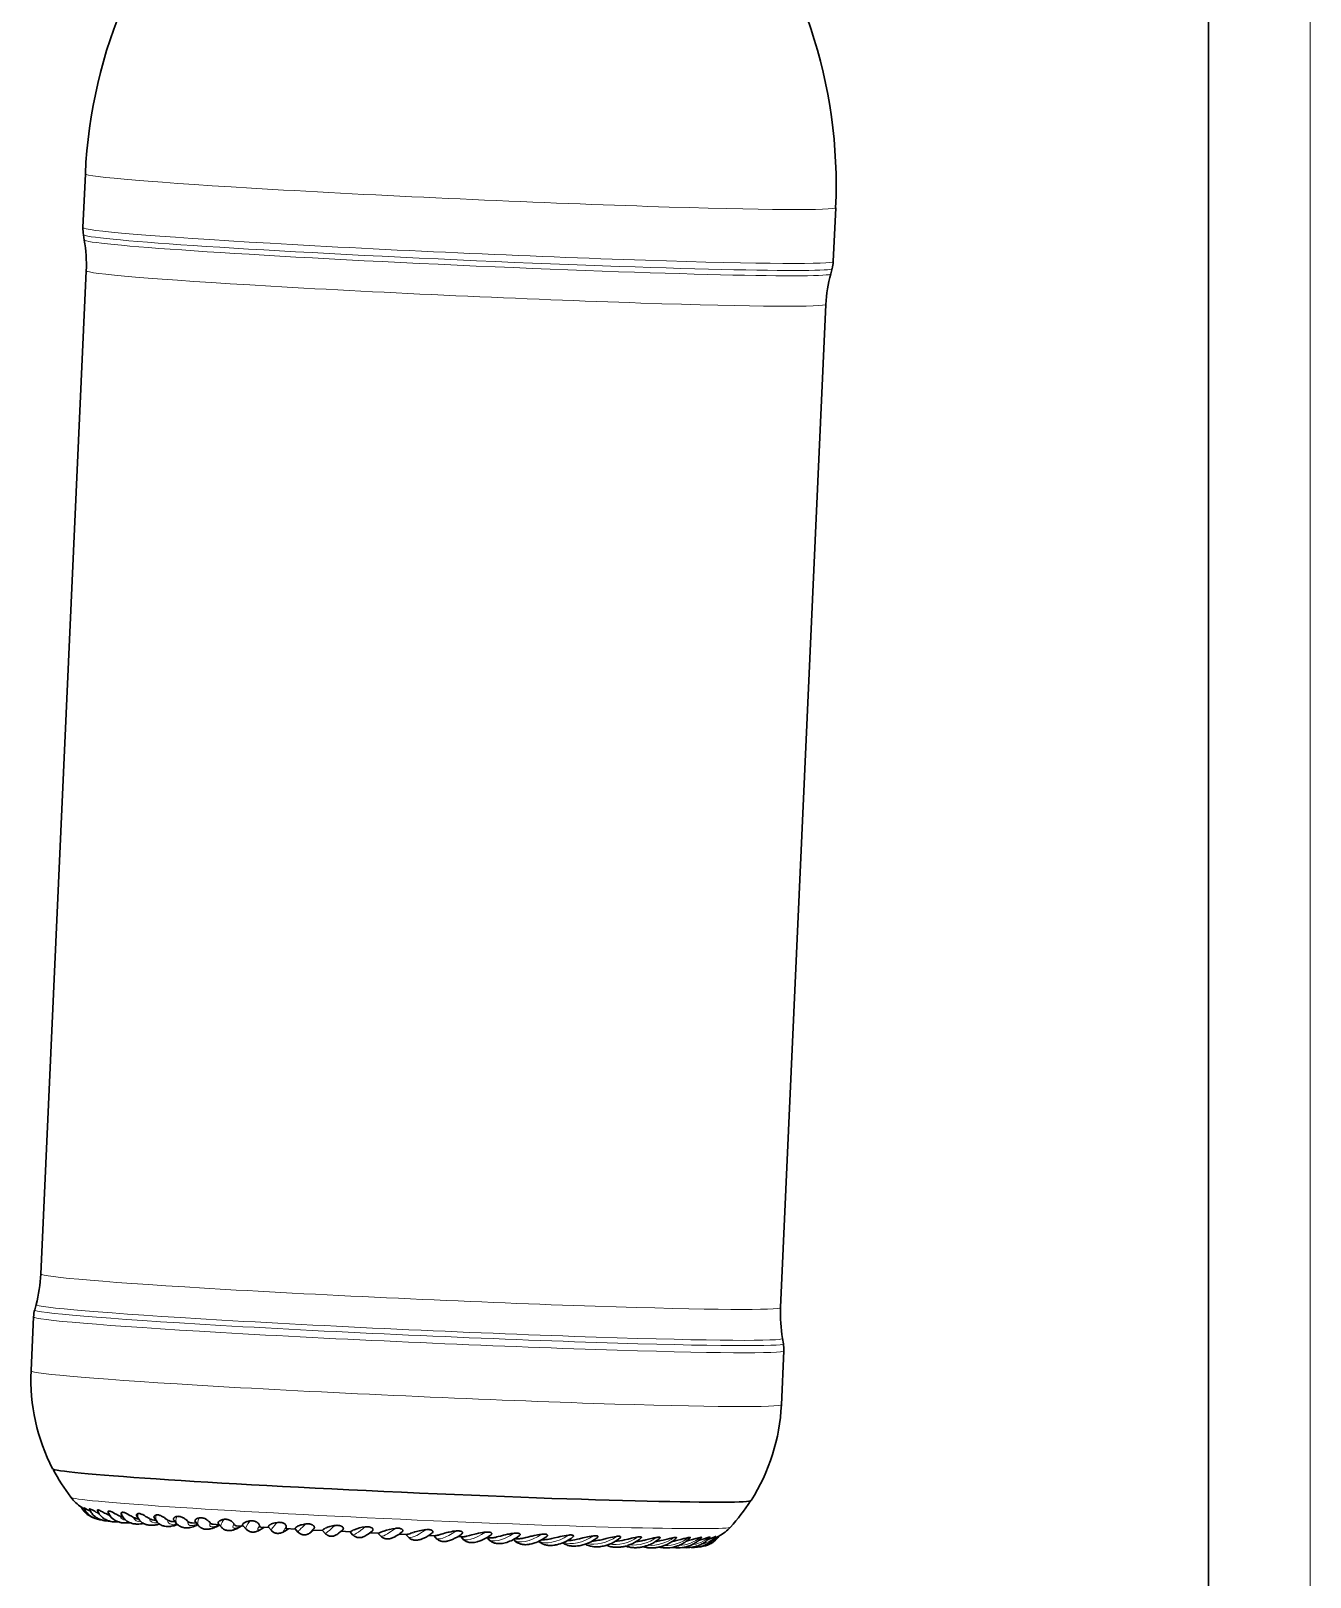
# Model space of a CAD drawing. Extents: x 0 to 420, y 0 to 594.
# Drawn here: x 331 to 420, y 94.9 to 202.5 of the extents above; entities that cross this region are included whole.
import ezdxf

# ---------------------------------------------------------------- set-up
doc = ezdxf.new("R2010")
doc.units = 0

msp = doc.modelspace()

# ---------------------------------------------------------------- linework, layer by layer
at = {"lineweight": 13}
msp.add_line((420.04, 0), (420.04, 594), dxfattribs=at)
at = {"color": 3, "lineweight": 30}
msp.add_line((412.97, 7.07), (412.97, 586.93), dxfattribs=at)
at = {"color": 7, "lineweight": 30, "ltscale": 0.093727}
for p, q in [((334.64, 188.82), (334.81, 192.56)), ((386.86, 186.45), (387.03, 190.2)), ((331.03, 109.27), (331.2, 113.01)), ((383.25, 106.9), (383.42, 110.65))]:
    msp.add_line(p, q, dxfattribs=at)
at = {"color": 7, "lineweight": 30, "ltscale": 0.009373}
for p, q in [((334.73, 187.95), (334.67, 188.32)), ((386.68, 185.59), (386.78, 185.96)), ((383.32, 111.51), (383.39, 111.14))]:
    msp.add_line(p, q, dxfattribs=at)
at = {"color": 7, "lineweight": 30}
for p, q in [((331.71, 115.99), (334.87, 185.8)), ((383.18, 113.66), (386.35, 183.47))]:
    msp.add_line(p, q, dxfattribs=at)
at = {"color": 7, "lineweight": 30, "ltscale": 0.009372}
msp.add_line((331.38, 113.87), (331.28, 113.51), dxfattribs=at)
at = {"color": 7, "lineweight": 30, "ltscale": 0.000125457}
msp.add_line((335.09, 99.64), (335.09, 99.64), dxfattribs=at)
at = {"color": 7, "lineweight": 30, "ltscale": 0.000329149}
msp.add_line((335.1, 99.63), (335.09, 99.64), dxfattribs=at)
at = {"color": 7, "lineweight": 30, "ltscale": 0.002454}
msp.add_line((335.7, 99.44), (335.66, 99.53), dxfattribs=at)
at = {"color": 7, "lineweight": 30, "ltscale": 0.004086}
msp.add_line((336.48, 99.26), (336.4, 99.4), dxfattribs=at)
at = {"color": 7, "lineweight": 30, "ltscale": 0.001369}
msp.add_line((336.51, 99.2), (336.46, 99.21), dxfattribs=at)
at = {"color": 7, "lineweight": 30, "ltscale": 0.005309}
msp.add_line((337.42, 99.09), (337.31, 99.28), dxfattribs=at)
at = {"color": 7, "lineweight": 30, "ltscale": 0.006215}
msp.add_line((338.52, 98.94), (338.39, 99.14), dxfattribs=at)
at = {"color": 7, "lineweight": 30, "ltscale": 0.006861}
msp.add_line((339.77, 98.79), (339.61, 99.01), dxfattribs=at)
at = {"color": 7, "lineweight": 30, "ltscale": 0.00133}
msp.add_line((339.72, 98.85), (339.67, 98.86), dxfattribs=at)
at = {"color": 7, "lineweight": 30, "ltscale": 0.004644}
msp.add_line((341.07, 98.76), (340.88, 98.77), dxfattribs=at)
at = {"color": 7, "lineweight": 30, "ltscale": 0.007297}
msp.add_line((341.15, 98.64), (340.97, 98.87), dxfattribs=at)
at = {"color": 7, "lineweight": 30, "ltscale": 0.007606}
msp.add_line((342.54, 98.66), (342.23, 98.68), dxfattribs=at)
at = {"color": 7, "lineweight": 30, "ltscale": 0.007565}
msp.add_line((342.66, 98.51), (342.47, 98.74), dxfattribs=at)
at = {"color": 7, "lineweight": 30, "ltscale": 0.010175}
msp.add_line((344.12, 98.55), (343.71, 98.58), dxfattribs=at)
at = {"color": 7, "lineweight": 30, "ltscale": 0.007694}
msp.add_line((344.27, 98.38), (344.07, 98.61), dxfattribs=at)
at = {"color": 7, "lineweight": 30, "ltscale": 0.012357}
msp.add_line((345.8, 98.45), (345.31, 98.48), dxfattribs=at)
at = {"color": 7, "lineweight": 30, "ltscale": 0.007705}
msp.add_line((345.97, 98.26), (345.77, 98.49), dxfattribs=at)
at = {"color": 7, "lineweight": 30, "ltscale": 0.001594}
msp.add_line((346.2, 98.8), (346.26, 98.81), dxfattribs=at)
at = {"color": 7, "lineweight": 30, "ltscale": 0.014137}
msp.add_line((347.57, 98.35), (347.01, 98.38), dxfattribs=at)
at = {"color": 7, "lineweight": 30, "ltscale": 0.007616}
msp.add_line((347.76, 98.15), (347.55, 98.37), dxfattribs=at)
at = {"color": 7, "lineweight": 30, "ltscale": 0.015483}
msp.add_line((349.41, 98.25), (348.79, 98.28), dxfattribs=at)
at = {"color": 7, "lineweight": 30, "ltscale": 0.00744}
msp.add_line((349.6, 98.04), (349.4, 98.26), dxfattribs=at)
at = {"color": 7, "lineweight": 30, "ltscale": 0.016466}
msp.add_line((351.31, 98.15), (350.65, 98.18), dxfattribs=at)
at = {"color": 7, "lineweight": 30, "ltscale": 0.007193}
msp.add_line((351.49, 97.94), (351.3, 98.15), dxfattribs=at)
at = {"color": 7, "lineweight": 30, "ltscale": 0.016}
msp.add_line((353.23, 98.05), (352.59, 98.09), dxfattribs=at)
at = {"color": 7, "lineweight": 30, "ltscale": 0.006884}
msp.add_line((353.41, 97.85), (353.23, 98.05), dxfattribs=at)
at = {"color": 7, "lineweight": 30, "ltscale": 0.014518}
msp.add_line((355.19, 97.96), (354.61, 97.99), dxfattribs=at)
at = {"color": 7, "lineweight": 30, "ltscale": 0.006522}
msp.add_line((355.35, 97.77), (355.17, 97.97), dxfattribs=at)
at = {"color": 7, "lineweight": 30, "ltscale": 0.012745}
msp.add_line((357.16, 97.87), (356.65, 97.89), dxfattribs=at)
at = {"color": 7, "lineweight": 30, "ltscale": 0.005585}
msp.add_line((357.27, 97.7), (357.12, 97.87), dxfattribs=at)
at = {"color": 7, "lineweight": 30, "ltscale": 0.010731}
msp.add_line((359.12, 97.78), (358.69, 97.8), dxfattribs=at)
at = {"color": 7, "lineweight": 30, "ltscale": 0.004554}
msp.add_line((359.17, 97.65), (359.05, 97.79), dxfattribs=at)
at = {"color": 7, "lineweight": 30, "ltscale": 0.008529}
msp.add_line((361.07, 97.7), (360.73, 97.72), dxfattribs=at)
at = {"color": 7, "lineweight": 30, "ltscale": 0.003258}
msp.add_line((361.03, 97.61), (360.95, 97.71), dxfattribs=at)
at = {"color": 7, "lineweight": 30, "ltscale": 0.006137}
msp.add_line((362.97, 97.63), (362.73, 97.64), dxfattribs=at)
at = {"color": 7, "lineweight": 30, "ltscale": 0.001698}
msp.add_line((362.83, 97.58), (362.79, 97.64), dxfattribs=at)
at = {"color": 7, "lineweight": 30, "ltscale": 0.003642}
msp.add_line((364.82, 97.56), (364.68, 97.56), dxfattribs=at)
at = {"color": 7, "lineweight": 30, "ltscale": 0.001018}
msp.add_line((366.6, 97.5), (366.56, 97.5), dxfattribs=at)
at = {"color": 7, "lineweight": 30, "ltscale": 0.003583}
msp.add_line((376.79, 97.44), (376.65, 97.41), dxfattribs=at)
at = {"color": 7, "lineweight": 30, "ltscale": 0.00113}
msp.add_line((378.86, 97.74), (378.9, 97.76), dxfattribs=at)
at = {"color": 7, "lineweight": 30}
for points in [[(334.53, 99.77), (334.57, 99.71), (334.6, 99.64), (334.63, 99.59), (334.67, 99.55), (334.7, 99.5), (334.74, 99.46), (334.77, 99.42), (334.81, 99.38), (334.85, 99.35), (334.89, 99.31), (334.94, 99.27), (334.98, 99.24), (335.02, 99.21), (335.07, 99.18), (335.14, 99.14), (335.22, 99.1)], [(334.71, 99.71), (334.71, 99.72), (334.71, 99.72), (334.71, 99.72), (334.72, 99.72), (334.72, 99.72), (334.73, 99.72), (334.75, 99.7), (334.81, 99.67), (334.96, 99.59), (335.06, 99.53), (335.16, 99.48)], [(334.71, 99.71), (334.73, 99.67), (334.75, 99.63), (334.79, 99.57), (334.82, 99.52), (334.85, 99.47), (334.88, 99.43), (334.91, 99.4), (334.94, 99.36), (334.98, 99.32), (335.02, 99.28), (335.06, 99.24), (335.1, 99.21), (335.15, 99.17), (335.21, 99.13), (335.26, 99.1), (335.33, 99.06)], [(335.09, 99.64), (335.09, 99.65), (335.09, 99.65), (335.09, 99.65), (335.1, 99.65), (335.11, 99.65), (335.12, 99.65), (335.14, 99.64), (335.18, 99.63), (335.21, 99.61), (335.28, 99.58), (335.37, 99.53), (335.46, 99.48), (335.54, 99.43), (335.62, 99.39), (335.69, 99.36), (335.75, 99.33)], [(335.1, 99.63), (335.12, 99.58), (335.14, 99.53), (335.16, 99.49), (335.19, 99.44), (335.23, 99.38), (335.27, 99.32), (335.31, 99.27), (335.36, 99.22), (335.42, 99.17), (335.45, 99.14), (335.49, 99.11), (335.52, 99.08), (335.56, 99.06), (335.6, 99.03), (335.64, 99.01)], [(335.64, 99.01), (335.68, 98.99), (335.73, 98.96), (335.8, 98.93), (335.87, 98.91), (335.93, 98.89), (335.99, 98.87), (336.05, 98.85), (336.11, 98.84), (336.17, 98.83), (336.23, 98.82), (336.29, 98.81), (336.35, 98.81), (336.42, 98.8), (336.48, 98.8)], [(335.65, 99.57), (335.66, 99.58), (335.67, 99.58), (335.69, 99.58), (335.7, 99.58), (335.72, 99.58), (335.74, 99.57), (335.77, 99.56), (335.81, 99.54), (335.89, 99.5), (336, 99.44), (336.14, 99.36), (336.22, 99.33), (336.32, 99.28), (336.39, 99.24), (336.46, 99.21)], [(336.4, 99.4), (336.39, 99.43), (336.39, 99.45), (336.39, 99.46), (336.4, 99.48), (336.41, 99.49)], [(336.41, 99.49), (336.41, 99.5), (336.42, 99.5), (336.43, 99.5), (336.44, 99.51), (336.47, 99.5), (336.5, 99.5), (336.54, 99.48), (336.59, 99.47), (336.64, 99.44), (336.69, 99.42), (336.74, 99.39), (336.84, 99.34), (336.99, 99.25), (337.06, 99.22), (337.11, 99.19), (337.17, 99.16), (337.23, 99.14)], [(337.31, 99.28), (337.31, 99.29), (337.3, 99.3), (337.29, 99.32), (337.29, 99.34), (337.3, 99.35), (337.3, 99.37), (337.31, 99.38), (337.32, 99.39), (337.33, 99.4), (337.35, 99.41)], [(337.35, 99.41), (337.36, 99.42), (337.39, 99.42), (337.41, 99.42), (337.43, 99.42), (337.46, 99.41), (337.49, 99.41), (337.52, 99.4), (337.57, 99.38), (337.62, 99.36), (337.67, 99.33), (337.72, 99.3), (337.77, 99.28), (337.86, 99.22), (338.01, 99.14), (338.09, 99.09), (338.16, 99.06)], [(338.39, 99.14), (338.38, 99.16), (338.37, 99.17), (338.37, 99.18), (338.36, 99.2), (338.36, 99.22), (338.36, 99.23), (338.37, 99.25), (338.38, 99.26), (338.39, 99.28), (338.41, 99.29), (338.42, 99.3), (338.43, 99.31), (338.46, 99.32)], [(338.46, 99.32), (338.49, 99.33), (338.52, 99.33), (338.55, 99.33), (338.59, 99.32), (338.64, 99.31), (338.69, 99.29), (338.75, 99.27), (338.8, 99.25), (338.87, 99.21), (338.92, 99.18), (339, 99.13), (339.1, 99.07), (339.18, 99.02), (339.22, 99), (339.27, 98.97)], [(339.61, 99.01), (339.59, 99.04), (339.59, 99.05), (339.59, 99.06), (339.58, 99.08), (339.58, 99.1), (339.59, 99.11), (339.59, 99.12), (339.6, 99.14), (339.6, 99.15), (339.61, 99.16), (339.64, 99.18), (339.67, 99.2), (339.7, 99.21), (339.74, 99.23)], [(339.74, 99.23), (339.77, 99.23), (339.81, 99.23), (339.85, 99.23), (339.89, 99.23), (339.95, 99.22), (340, 99.2), (340.06, 99.18), (340.11, 99.15), (340.16, 99.13), (340.2, 99.1), (340.25, 99.07), (340.31, 99.04), (340.37, 98.99), (340.47, 98.92), (340.53, 98.88)], [(340.95, 98.91), (340.95, 98.94), (340.95, 98.96), (340.95, 98.98), (340.96, 99.01), (340.98, 99.03), (340.99, 99.05), (341.01, 99.06), (341.04, 99.08), (341.06, 99.09), (341.08, 99.1), (341.12, 99.11), (341.17, 99.13)], [(341.17, 99.13), (341.21, 99.13), (341.25, 99.14), (341.3, 99.13), (341.35, 99.13), (341.4, 99.12), (341.46, 99.1), (341.52, 99.08), (341.57, 99.05), (341.61, 99.03), (341.64, 99.02), (341.7, 98.98), (341.76, 98.94), (341.8, 98.91), (341.84, 98.88), (341.9, 98.82), (341.94, 98.78)], [(342.44, 98.82), (342.44, 98.84), (342.45, 98.86), (342.46, 98.88), (342.48, 98.91), (342.5, 98.93), (342.52, 98.94), (342.54, 98.95), (342.59, 98.98), (342.64, 99), (342.69, 99.01), (342.75, 99.02)], [(342.75, 99.02), (342.79, 99.03), (342.84, 99.03), (342.89, 99.03), (342.94, 99.03), (343, 99.01), (343.06, 99), (343.11, 98.97), (343.17, 98.95), (343.2, 98.93), (343.24, 98.91), (343.29, 98.87), (343.34, 98.84), (343.38, 98.8), (343.41, 98.77), (343.44, 98.74), (343.46, 98.72), (343.49, 98.68)], [(336.13, 98.96), (336.17, 98.93), (336.22, 98.91), (336.26, 98.88), (336.35, 98.85), (336.4, 98.83), (336.46, 98.81), (336.52, 98.79), (336.58, 98.78), (336.67, 98.76), (336.76, 98.75), (336.82, 98.74), (336.88, 98.74), (336.94, 98.74), (337, 98.74), (337.11, 98.74)], [(336.79, 98.91), (336.85, 98.87), (336.89, 98.84), (336.92, 98.82), (336.96, 98.8), (337, 98.79), (337.05, 98.77), (337.09, 98.75), (337.14, 98.74), (337.18, 98.72), (337.22, 98.71), (337.27, 98.7), (337.32, 98.69), (337.39, 98.68), (337.45, 98.67), (337.51, 98.67), (337.57, 98.67), (337.62, 98.67), (337.68, 98.67), (337.74, 98.67), (337.83, 98.68), (337.91, 98.69)], [(337.63, 98.86), (337.66, 98.83), (337.7, 98.8), (337.74, 98.77), (337.78, 98.75), (337.84, 98.72), (337.9, 98.69), (337.96, 98.67), (338.01, 98.65), (338.07, 98.63), (338.14, 98.62), (338.19, 98.61), (338.24, 98.6), (338.29, 98.6), (338.35, 98.59), (338.41, 98.59), (338.47, 98.59), (338.53, 98.59), (338.64, 98.6), (338.75, 98.61), (338.86, 98.64)], [(338.62, 98.81), (338.67, 98.77), (338.72, 98.72), (338.77, 98.69), (338.83, 98.65), (338.89, 98.62), (338.93, 98.6), (338.97, 98.59), (339.01, 98.57), (339.05, 98.56), (339.09, 98.55), (339.17, 98.53), (339.21, 98.52), (339.27, 98.51), (339.32, 98.51), (339.38, 98.51), (339.43, 98.51), (339.49, 98.51), (339.54, 98.51), (339.59, 98.52), (339.65, 98.52), (339.7, 98.53), (339.75, 98.54), (339.81, 98.55), (339.92, 98.58), (339.97, 98.59)], [(339.77, 98.79), (339.81, 98.73), (339.86, 98.69), (339.9, 98.64), (339.95, 98.6), (339.97, 98.59), (340.02, 98.56), (340.07, 98.53), (340.13, 98.5), (340.19, 98.48), (340.25, 98.46), (340.3, 98.45), (340.34, 98.44), (340.42, 98.43), (340.46, 98.42), (340.51, 98.42), (340.55, 98.42), (340.63, 98.42), (340.68, 98.43), (340.73, 98.43), (340.78, 98.44), (340.88, 98.46), (340.98, 98.48), (341.08, 98.51), (341.18, 98.54), (341.23, 98.56)], [(341.15, 98.64), (341.19, 98.59), (341.24, 98.55), (341.28, 98.51), (341.33, 98.48), (341.38, 98.45), (341.43, 98.42), (341.48, 98.4), (341.52, 98.38), (341.56, 98.37), (341.59, 98.36), (341.63, 98.35), (341.7, 98.34), (341.76, 98.33), (341.8, 98.33), (341.84, 98.33), (341.88, 98.33), (341.93, 98.33), (341.98, 98.34), (342.03, 98.34), (342.08, 98.35), (342.13, 98.36), (342.22, 98.38), (342.31, 98.41), (342.41, 98.44), (342.5, 98.48), (342.57, 98.51), (342.63, 98.54)], [(342.66, 98.51), (342.69, 98.47), (342.73, 98.43), (342.77, 98.4), (342.82, 98.36), (342.85, 98.34), (342.88, 98.33), (342.91, 98.31), (342.97, 98.29), (343.02, 98.27), (343.08, 98.25), (343.15, 98.24), (343.18, 98.24), (343.26, 98.23), (343.29, 98.24), (343.36, 98.24), (343.42, 98.25), (343.48, 98.26), (343.54, 98.27), (343.63, 98.29), (343.72, 98.32), (343.77, 98.34), (343.83, 98.37), (343.93, 98.41), (344.02, 98.45), (344.1, 98.5), (344.15, 98.52)], [(344.05, 98.71), (344.07, 98.74), (344.08, 98.76), (344.11, 98.79), (344.14, 98.81), (344.17, 98.83), (344.21, 98.85), (344.25, 98.87), (344.29, 98.88), (344.32, 98.89), (344.38, 98.91), (344.45, 98.92)], [(344.27, 98.38), (344.3, 98.34), (344.34, 98.31), (344.37, 98.28), (344.42, 98.25), (344.46, 98.22), (344.51, 98.2), (344.56, 98.18), (344.61, 98.17), (344.64, 98.16), (344.68, 98.15), (344.71, 98.14), (344.78, 98.14), (344.84, 98.14), (344.88, 98.14), (344.92, 98.14), (344.98, 98.15), (345.04, 98.17), (345.1, 98.18), (345.18, 98.21), (345.26, 98.24), (345.34, 98.27), (345.42, 98.31), (345.49, 98.35), (345.57, 98.4), (345.68, 98.46)], [(344.45, 98.92), (344.5, 98.93), (344.55, 98.93), (344.6, 98.93), (344.66, 98.92), (344.72, 98.91), (344.78, 98.89), (344.84, 98.87), (344.89, 98.84), (344.93, 98.82), (344.97, 98.79), (345.01, 98.77), (345.03, 98.75), (345.05, 98.73), (345.08, 98.7), (345.1, 98.67), (345.13, 98.64), (345.14, 98.61), (345.15, 98.58)], [(345.78, 98.61), (345.77, 98.6), (345.76, 98.58), (345.76, 98.57), (345.75, 98.56), (345.75, 98.54), (345.75, 98.52), (345.76, 98.5), (345.77, 98.49)], [(346.2, 98.8), (346.15, 98.79), (346.11, 98.78), (346.05, 98.77), (346, 98.75), (345.95, 98.73), (345.91, 98.71), (345.86, 98.68), (345.83, 98.66), (345.8, 98.63), (345.78, 98.61)], [(345.97, 98.26), (346.01, 98.23), (346.04, 98.19), (346.08, 98.16), (346.12, 98.14), (346.16, 98.12), (346.2, 98.09), (346.24, 98.08), (346.29, 98.06), (346.32, 98.06), (346.35, 98.05), (346.39, 98.04), (346.44, 98.04), (346.49, 98.04), (346.55, 98.04), (346.61, 98.05), (346.64, 98.06), (346.71, 98.08), (346.77, 98.1), (346.85, 98.13), (346.92, 98.16), (346.98, 98.19), (347.05, 98.23), (347.16, 98.3), (347.26, 98.37)], [(346.26, 98.81), (346.31, 98.82), (346.37, 98.82), (346.43, 98.82), (346.48, 98.81), (346.55, 98.8), (346.61, 98.79), (346.67, 98.76), (346.72, 98.74), (346.77, 98.71), (346.8, 98.68), (346.84, 98.65), (346.86, 98.63), (346.89, 98.59), (346.9, 98.57), (346.91, 98.54), (346.92, 98.52), (346.92, 98.5), (346.92, 98.48)], [(347.61, 98.51), (347.58, 98.48), (347.56, 98.45), (347.55, 98.44), (347.55, 98.43), (347.54, 98.41), (347.54, 98.4), (347.55, 98.38), (347.55, 98.37)], [(347.61, 98.51), (347.63, 98.52), (347.65, 98.54), (347.68, 98.56), (347.71, 98.57), (347.77, 98.6), (347.84, 98.63), (347.92, 98.66), (348.01, 98.68), (348.09, 98.69), (348.17, 98.71)], [(347.76, 98.15), (347.79, 98.11), (347.82, 98.08), (347.86, 98.06), (347.89, 98.03), (347.93, 98.01), (347.97, 97.99), (348, 97.98), (348.03, 97.97), (348.06, 97.96), (348.11, 97.95), (348.15, 97.94), (348.2, 97.94), (348.25, 97.94), (348.29, 97.95), (348.35, 97.95), (348.41, 97.97), (348.44, 97.98), (348.5, 98), (348.57, 98.03), (348.65, 98.08), (348.73, 98.13), (348.82, 98.19), (348.94, 98.27)], [(348.17, 98.71), (348.22, 98.71), (348.28, 98.72), (348.34, 98.71), (348.4, 98.71), (348.47, 98.7), (348.53, 98.68), (348.56, 98.67), (348.59, 98.66), (348.61, 98.64), (348.64, 98.63), (348.68, 98.6), (348.72, 98.58), (348.74, 98.55), (348.76, 98.52), (348.77, 98.5), (348.78, 98.49), (348.79, 98.46), (348.79, 98.44), (348.79, 98.42), (348.79, 98.41), (348.78, 98.39), (348.78, 98.37)], [(349.52, 98.4), (349.48, 98.37), (349.44, 98.34), (349.42, 98.31), (349.41, 98.3), (349.4, 98.29), (349.4, 98.28), (349.4, 98.27), (349.4, 98.26)], [(349.52, 98.4), (349.58, 98.44), (349.64, 98.47), (349.71, 98.5), (349.8, 98.53), (349.89, 98.55), (349.98, 98.57), (350.06, 98.59), (350.15, 98.6)], [(349.6, 98.04), (349.63, 98.01), (349.67, 97.98), (349.7, 97.95), (349.74, 97.93), (349.78, 97.91), (349.82, 97.89), (349.86, 97.87), (349.9, 97.86), (349.94, 97.85), (349.99, 97.85), (350.03, 97.84), (350.07, 97.84), (350.12, 97.85), (350.16, 97.85), (350.21, 97.86), (350.25, 97.88), (350.29, 97.89), (350.33, 97.91), (350.35, 97.92), (350.4, 97.95), (350.45, 97.98), (350.52, 98.04), (350.62, 98.12), (350.69, 98.18)], [(350.15, 98.6), (350.19, 98.61), (350.23, 98.61), (350.29, 98.61), (350.34, 98.61), (350.4, 98.6), (350.46, 98.59), (350.49, 98.58), (350.53, 98.57), (350.55, 98.56), (350.58, 98.55), (350.61, 98.54), (350.63, 98.52), (350.67, 98.5), (350.69, 98.48), (350.7, 98.47), (350.71, 98.46), (350.72, 98.44), (350.74, 98.41), (350.74, 98.39), (350.75, 98.37), (350.75, 98.36), (350.75, 98.34), (350.74, 98.33), (350.74, 98.32), (350.73, 98.3), (350.72, 98.29), (350.71, 98.27)], [(351.5, 98.3), (351.44, 98.27), (351.38, 98.24), (351.35, 98.21), (351.32, 98.18), (351.31, 98.17), (351.3, 98.16), (351.3, 98.16), (351.3, 98.15), (351.3, 98.15)], [(352.45, 97.97), (352.38, 97.91), (352.32, 97.87), (352.26, 97.84), (352.21, 97.81), (352.18, 97.79), (352.13, 97.77), (352.09, 97.76), (352.04, 97.75), (352, 97.75), (351.96, 97.74), (351.91, 97.74), (351.87, 97.75), (351.83, 97.75), (351.78, 97.76), (351.74, 97.78), (351.7, 97.79), (351.66, 97.81), (351.63, 97.83), (351.59, 97.86), (351.56, 97.88), (351.52, 97.91), (351.49, 97.94)], [(351.5, 98.3), (351.58, 98.34), (351.62, 98.36), (351.67, 98.38), (351.75, 98.4), (351.83, 98.43), (351.92, 98.45), (352.01, 98.47), (352.1, 98.49), (352.19, 98.5)], [(352.19, 98.5), (352.23, 98.5), (352.27, 98.5), (352.33, 98.51), (352.38, 98.5), (352.44, 98.5), (352.5, 98.49), (352.53, 98.48), (352.56, 98.47), (352.59, 98.46), (352.62, 98.45), (352.64, 98.44), (352.66, 98.43), (352.7, 98.41), (352.72, 98.38), (352.74, 98.36), (352.76, 98.34), (352.76, 98.31), (352.77, 98.3), (352.77, 98.29), (352.76, 98.27), (352.76, 98.26), (352.75, 98.24), (352.74, 98.23), (352.74, 98.21), (352.72, 98.2), (352.71, 98.18)], [(353.52, 98.2), (353.43, 98.16), (353.38, 98.13), (353.3, 98.09), (353.25, 98.06), (353.24, 98.06), (353.23, 98.05), (353.23, 98.05)], [(354.28, 98.4), (354.35, 98.4), (354.43, 98.4), (354.47, 98.4), (354.51, 98.4), (354.57, 98.39), (354.62, 98.38), (354.67, 98.36), (354.7, 98.35), (354.72, 98.34), (354.75, 98.33), (354.78, 98.31), (354.8, 98.29), (354.81, 98.27), (354.82, 98.25), (354.82, 98.23), (354.83, 98.21), (354.82, 98.19), (354.82, 98.18), (354.81, 98.17), (354.81, 98.15), (354.79, 98.13), (354.78, 98.12), (354.76, 98.11)], [(355.57, 98.1), (355.49, 98.07), (355.36, 98.02), (355.28, 97.99), (355.23, 97.97), (355.21, 97.96), (355.2, 97.96), (355.19, 97.96)], [(356.38, 98.3), (356.46, 98.3), (356.53, 98.31), (356.57, 98.31), (356.61, 98.3), (356.66, 98.3), (356.71, 98.29), (356.76, 98.27), (356.8, 98.26), (356.83, 98.24), (356.86, 98.22), (356.88, 98.21), (356.89, 98.19), (356.9, 98.17), (356.91, 98.15), (356.91, 98.13), (356.9, 98.11), (356.9, 98.1), (356.89, 98.09), (356.88, 98.07), (356.86, 98.05), (356.84, 98.03)], [(357.63, 98.01), (357.47, 97.95), (357.38, 97.92), (357.29, 97.89), (357.24, 97.88), (357.2, 97.87), (357.18, 97.87), (357.16, 97.87)], [(358.49, 98.2), (358.57, 98.21), (358.65, 98.21), (358.69, 98.21), (358.73, 98.21), (358.77, 98.2), (358.8, 98.2), (358.85, 98.19), (358.89, 98.17), (358.91, 98.16), (358.93, 98.15), (358.95, 98.14), (358.96, 98.13), (358.98, 98.11), (358.99, 98.09), (358.99, 98.07), (358.99, 98.06), (358.99, 98.04), (358.98, 98.03), (358.98, 98.02), (358.96, 97.99), (358.94, 97.98), (358.92, 97.96)], [(359.69, 97.92), (359.56, 97.88), (359.44, 97.85), (359.38, 97.83), (359.32, 97.81), (359.26, 97.8), (359.22, 97.79), (359.19, 97.79), (359.15, 97.78), (359.12, 97.78)], [(359.69, 97.92), (359.81, 97.96), (359.97, 98), (360.05, 98.02), (360.13, 98.04), (360.26, 98.06), (360.38, 98.09), (360.48, 98.1), (360.59, 98.11)], [(360.59, 98.11), (360.64, 98.12), (360.69, 98.12), (360.74, 98.12), (360.79, 98.12), (360.83, 98.12), (360.88, 98.11), (360.92, 98.1), (360.96, 98.09), (360.98, 98.08), (361, 98.07), (361.01, 98.06), (361.02, 98.06), (361.04, 98.04), (361.05, 98.03), (361.06, 98.01), (361.06, 98), (361.06, 97.99), (361.06, 97.98), (361.05, 97.97), (361.04, 97.95), (361.04, 97.93), (361.03, 97.92), (361.01, 97.91), (360.99, 97.89)], [(361.71, 97.84), (361.91, 97.89), (362, 97.91), (362.16, 97.95), (362.3, 97.98), (362.44, 98), (362.54, 98.02), (362.65, 98.03)], [(362.65, 98.03), (362.7, 98.04), (362.75, 98.04), (362.79, 98.04), (362.83, 98.04), (362.88, 98.04), (362.92, 98.03), (362.97, 98.02), (362.99, 98.02), (363.01, 98.01), (363.04, 98), (363.06, 97.98), (363.07, 97.97), (363.08, 97.95), (363.09, 97.93), (363.09, 97.91), (363.08, 97.9), (363.07, 97.88), (363.07, 97.87), (363.06, 97.86), (363.04, 97.85), (363.02, 97.83)], [(363.7, 97.76), (363.91, 97.81), (364.02, 97.84), (364.18, 97.88), (364.31, 97.9), (364.45, 97.93), (364.55, 97.94), (364.65, 97.96)], [(364.65, 97.96), (364.74, 97.96), (364.78, 97.96), (364.82, 97.97), (364.87, 97.96), (364.91, 97.96), (364.94, 97.95), (364.98, 97.94), (365.01, 97.93), (365.03, 97.92), (365.04, 97.91), (365.05, 97.9), (365.06, 97.89), (365.06, 97.87), (365.06, 97.85), (365.06, 97.84), (365.05, 97.82), (365.04, 97.81), (365.03, 97.8), (365.02, 97.79), (364.99, 97.77)], [(354.4, 97.84), (354.32, 97.79), (354.26, 97.76), (354.2, 97.73), (354.13, 97.7), (354.1, 97.69), (354.05, 97.67), (353.99, 97.66), (353.93, 97.65), (353.9, 97.65), (353.85, 97.65), (353.8, 97.65), (353.76, 97.66), (353.71, 97.67), (353.67, 97.68), (353.63, 97.7), (353.59, 97.72), (353.55, 97.74), (353.51, 97.76), (353.47, 97.8), (353.44, 97.82), (353.41, 97.85)], [(356.38, 97.72), (356.3, 97.69), (356.24, 97.66), (356.18, 97.63), (356.12, 97.61), (356.09, 97.6), (356.04, 97.58), (355.98, 97.57), (355.94, 97.56), (355.9, 97.56), (355.86, 97.56), (355.81, 97.56), (355.76, 97.56), (355.71, 97.57), (355.66, 97.58), (355.62, 97.59), (355.57, 97.61), (355.53, 97.63), (355.49, 97.65), (355.45, 97.68), (355.41, 97.71), (355.38, 97.74), (355.35, 97.77)], [(358.37, 97.62), (358.29, 97.58), (358.21, 97.55), (358.16, 97.53), (358.09, 97.51), (358.05, 97.5), (357.99, 97.49), (357.93, 97.47), (357.86, 97.47), (357.84, 97.47), (357.78, 97.47), (357.72, 97.47), (357.67, 97.48), (357.61, 97.49), (357.56, 97.51), (357.51, 97.53), (357.47, 97.55), (357.42, 97.57), (357.38, 97.6), (357.34, 97.63), (357.32, 97.66), (357.29, 97.68), (357.27, 97.7)], [(360.36, 97.52), (360.28, 97.49), (360.22, 97.47), (360.14, 97.44), (360.05, 97.42), (360.01, 97.41), (359.96, 97.4), (359.91, 97.39), (359.86, 97.39), (359.81, 97.38), (359.74, 97.38), (359.67, 97.39), (359.63, 97.39), (359.58, 97.4), (359.54, 97.41), (359.49, 97.43), (359.43, 97.45), (359.38, 97.48), (359.33, 97.51), (359.28, 97.54), (359.25, 97.57), (359.21, 97.61), (359.17, 97.65)], [(362.32, 97.44), (362.22, 97.4), (362.13, 97.37), (362.08, 97.36), (361.98, 97.33), (361.9, 97.32), (361.81, 97.31), (361.74, 97.3), (361.67, 97.3), (361.59, 97.31), (361.52, 97.32), (361.48, 97.33), (361.44, 97.34), (361.38, 97.36), (361.32, 97.39), (361.28, 97.4), (361.24, 97.42), (361.21, 97.45), (361.16, 97.48), (361.11, 97.52), (361.08, 97.55), (361.05, 97.58), (361.03, 97.61)], [(361.71, 97.84), (361.54, 97.79), (361.45, 97.77), (361.34, 97.74), (361.28, 97.73), (361.22, 97.72), (361.18, 97.71), (361.15, 97.71), (361.11, 97.7), (361.07, 97.7)], [(364.23, 97.36), (364.13, 97.32), (364.02, 97.29), (363.93, 97.27), (363.83, 97.25), (363.76, 97.24), (363.69, 97.23), (363.63, 97.23), (363.54, 97.23), (363.5, 97.23), (363.46, 97.24), (363.41, 97.25), (363.35, 97.26), (363.29, 97.27), (363.24, 97.29), (363.19, 97.31), (363.14, 97.33), (363.08, 97.36), (363.02, 97.4), (362.99, 97.42), (362.96, 97.44), (362.92, 97.48), (362.87, 97.53), (362.83, 97.58)], [(363.7, 97.76), (363.53, 97.72), (363.45, 97.7), (363.34, 97.67), (363.25, 97.66), (363.18, 97.64), (363.1, 97.63), (363.04, 97.63), (362.97, 97.63)], [(366.08, 97.28), (366.01, 97.26), (365.94, 97.24), (365.88, 97.22), (365.77, 97.2), (365.72, 97.19), (365.66, 97.18), (365.6, 97.17), (365.54, 97.17), (365.45, 97.16), (365.4, 97.16), (365.36, 97.17), (365.31, 97.17), (365.24, 97.18), (365.19, 97.19), (365.15, 97.19), (365.1, 97.2), (365.06, 97.22), (365.01, 97.23), (364.95, 97.26), (364.89, 97.28), (364.84, 97.31), (364.79, 97.34), (364.76, 97.37), (364.73, 97.39), (364.7, 97.42), (364.67, 97.44), (364.64, 97.47), (364.6, 97.52)], [(365.61, 97.69), (365.46, 97.65), (365.39, 97.64), (365.28, 97.61), (365.21, 97.6), (365.13, 97.58), (365.08, 97.58), (365.02, 97.57), (364.95, 97.56), (364.88, 97.56), (364.82, 97.56)], [(365.61, 97.69), (365.81, 97.74), (365.9, 97.76), (366.05, 97.79), (366.17, 97.82), (366.28, 97.84), (366.43, 97.87), (366.58, 97.89)], [(367.86, 97.22), (367.74, 97.19), (367.63, 97.16), (367.52, 97.14), (367.47, 97.13), (367.41, 97.12), (367.32, 97.11), (367.25, 97.11), (367.19, 97.1), (367.13, 97.11), (367.07, 97.11), (367.02, 97.11), (366.96, 97.12), (366.9, 97.13), (366.84, 97.14), (366.78, 97.16), (366.73, 97.18), (366.68, 97.19), (366.63, 97.21), (366.58, 97.24), (366.51, 97.28), (366.47, 97.3), (366.43, 97.33), (366.39, 97.36), (366.35, 97.39)], [(366.58, 97.89), (366.66, 97.89), (366.7, 97.9), (366.74, 97.9), (366.78, 97.9), (366.82, 97.89), (366.86, 97.89), (366.9, 97.88), (366.91, 97.87), (366.93, 97.86), (366.94, 97.85), (366.95, 97.84), (366.96, 97.83), (366.96, 97.82), (366.96, 97.8), (366.96, 97.79), (366.96, 97.78), (366.95, 97.77), (366.95, 97.76), (366.93, 97.74), (366.9, 97.72)], [(367.45, 97.63), (367.28, 97.59), (367.2, 97.57), (367.08, 97.55), (366.97, 97.53), (366.86, 97.51), (366.77, 97.5), (366.68, 97.5), (366.6, 97.5)], [(367.45, 97.63), (367.71, 97.69), (367.84, 97.72), (367.99, 97.75), (368.13, 97.78), (368.28, 97.8), (368.43, 97.83)], [(369.53, 97.17), (369.42, 97.14), (369.3, 97.11), (369.19, 97.09), (369.13, 97.08), (369.05, 97.07), (368.95, 97.06), (368.85, 97.05), (368.79, 97.05), (368.73, 97.06), (368.67, 97.06), (368.61, 97.07), (368.55, 97.08), (368.5, 97.09), (368.45, 97.1), (368.39, 97.11), (368.31, 97.14), (368.24, 97.17), (368.17, 97.2), (368.1, 97.24), (368.06, 97.26), (368.03, 97.29)], [(369.19, 97.57), (369.05, 97.54), (368.87, 97.5), (368.74, 97.48), (368.62, 97.46), (368.53, 97.45), (368.44, 97.45), (368.36, 97.44)], [(368.43, 97.83), (368.48, 97.83), (368.53, 97.84), (368.57, 97.84), (368.62, 97.84), (368.66, 97.83), (368.7, 97.82), (368.72, 97.82), (368.75, 97.81), (368.76, 97.79), (368.77, 97.78), (368.77, 97.77), (368.78, 97.76), (368.77, 97.75), (368.77, 97.74), (368.77, 97.73), (368.76, 97.72), (368.74, 97.7), (368.72, 97.68)], [(369.19, 97.57), (369.42, 97.63), (369.65, 97.68), (369.76, 97.7), (369.87, 97.73), (370.02, 97.75), (370.16, 97.77)], [(371.09, 97.13), (370.97, 97.09), (370.86, 97.06), (370.77, 97.05), (370.69, 97.03), (370.62, 97.02), (370.56, 97.02), (370.5, 97.01), (370.44, 97.01), (370.38, 97.01), (370.32, 97.01), (370.26, 97.01), (370.2, 97.02), (370.1, 97.03), (370.01, 97.05), (369.96, 97.06), (369.9, 97.07), (369.82, 97.1), (369.74, 97.13), (369.69, 97.15), (369.65, 97.17), (369.61, 97.2)], [(370.82, 97.53), (370.63, 97.48), (370.53, 97.47), (370.42, 97.45), (370.31, 97.43), (370.18, 97.41), (370.06, 97.4)], [(370.16, 97.77), (370.22, 97.78), (370.27, 97.78), (370.3, 97.78), (370.34, 97.78), (370.37, 97.78), (370.41, 97.78), (370.43, 97.77), (370.44, 97.77), (370.46, 97.76), (370.47, 97.75), (370.48, 97.74), (370.48, 97.73), (370.48, 97.72), (370.48, 97.71), (370.48, 97.7), (370.47, 97.68), (370.45, 97.67), (370.43, 97.64)], [(370.82, 97.53), (371.05, 97.58), (371.25, 97.63), (371.35, 97.65), (371.5, 97.68), (371.64, 97.71), (371.78, 97.73)], [(372.53, 97.09), (372.41, 97.06), (372.35, 97.04), (372.29, 97.03), (372.23, 97.02), (372.16, 97.01), (372.1, 97), (372.04, 96.99), (371.98, 96.98), (371.92, 96.98), (371.86, 96.98), (371.8, 96.98), (371.73, 96.98), (371.67, 96.98), (371.61, 96.99), (371.54, 96.99), (371.46, 97.01), (371.38, 97.02), (371.31, 97.04), (371.25, 97.05), (371.19, 97.07), (371.13, 97.1), (371.08, 97.12)], [(371.78, 97.73), (371.83, 97.74), (371.88, 97.74), (371.93, 97.74), (371.97, 97.74), (372, 97.74), (372.02, 97.73), (372.04, 97.72), (372.05, 97.72), (372.05, 97.71), (372.06, 97.7), (372.06, 97.69), (372.06, 97.68), (372.06, 97.67), (372.05, 97.66), (372.04, 97.65), (372.03, 97.63), (372.02, 97.62)], [(372.32, 97.49), (372.58, 97.55), (372.81, 97.61), (372.92, 97.63), (373.08, 97.67), (373.17, 97.68), (373.26, 97.7)], [(373.82, 97.07), (373.76, 97.05), (373.7, 97.03), (373.64, 97.02), (373.58, 97), (373.52, 96.99), (373.46, 96.98), (373.4, 96.97), (373.33, 96.96), (373.27, 96.96), (373.21, 96.96), (373.15, 96.95), (373.08, 96.95), (373.02, 96.95), (372.96, 96.96), (372.9, 96.96), (372.84, 96.97), (372.77, 96.97), (372.71, 96.98), (372.65, 97), (372.6, 97.01), (372.54, 97.02), (372.48, 97.04), (372.42, 97.06)], [(373.26, 97.7), (373.31, 97.7), (373.36, 97.71), (373.39, 97.71), (373.42, 97.71), (373.45, 97.71), (373.47, 97.7), (373.48, 97.7), (373.5, 97.69), (373.5, 97.68), (373.51, 97.68), (373.51, 97.67), (373.51, 97.67), (373.51, 97.66), (373.5, 97.65), (373.5, 97.64), (373.49, 97.63), (373.47, 97.61)], [(374.97, 97.05), (374.91, 97.03), (374.85, 97.02), (374.79, 97), (374.73, 96.99), (374.67, 96.98), (374.61, 96.97), (374.54, 96.96), (374.48, 96.95), (374.42, 96.94), (374.36, 96.94), (374.3, 96.94), (374.24, 96.94), (374.17, 96.94), (374.11, 96.94), (374.05, 96.94), (373.94, 96.95), (373.84, 96.97), (373.75, 96.98), (373.69, 97), (373.63, 97.01)], [(373.68, 97.46), (373.82, 97.5), (374.1, 97.57), (374.29, 97.61), (374.38, 97.63), (374.51, 97.66), (374.59, 97.67)], [(374.78, 97.6), (374.73, 97.56), (374.67, 97.52), (374.62, 97.48), (374.57, 97.44), (374.51, 97.4), (374.45, 97.36), (374.4, 97.32), (374.34, 97.29), (374.27, 97.25), (374.21, 97.22), (374.15, 97.19), (374.09, 97.16), (374.02, 97.14), (373.96, 97.11), (373.89, 97.09), (373.82, 97.07)], [(374.59, 97.67), (374.64, 97.68), (374.68, 97.68), (374.73, 97.69), (374.75, 97.68), (374.78, 97.68), (374.79, 97.68), (374.79, 97.67), (374.8, 97.66), (374.8, 97.65), (374.8, 97.64), (374.8, 97.63), (374.79, 97.62), (374.78, 97.6)], [(374.88, 97.45), (375.02, 97.48), (375.12, 97.5), (375.3, 97.55), (375.47, 97.59), (375.56, 97.62), (375.68, 97.64), (375.76, 97.66)], [(375.92, 97.61), (375.85, 97.55), (375.78, 97.48), (375.71, 97.43), (375.66, 97.39), (375.6, 97.35), (375.54, 97.31), (375.48, 97.28), (375.42, 97.24), (375.36, 97.21), (375.3, 97.18), (375.23, 97.15), (375.17, 97.12), (375.1, 97.1), (375.04, 97.07), (374.97, 97.05)], [(375.76, 97.66), (375.8, 97.67), (375.84, 97.67), (375.87, 97.67), (375.89, 97.67), (375.91, 97.67), (375.92, 97.67), (375.93, 97.66), (375.94, 97.66), (375.94, 97.65), (375.94, 97.64), (375.93, 97.63), (375.93, 97.62), (375.92, 97.61)], [(375.92, 97.44), (376.03, 97.47), (376.25, 97.52), (376.45, 97.58), (376.55, 97.6), (376.69, 97.64), (376.75, 97.65)], [(376.89, 97.63), (376.84, 97.58), (376.79, 97.53), (376.74, 97.48), (376.69, 97.44), (376.63, 97.4), (376.58, 97.35), (376.52, 97.32), (376.46, 97.28), (376.4, 97.24), (376.34, 97.21), (376.28, 97.18), (376.21, 97.15), (376.15, 97.12), (376.08, 97.09), (376.02, 97.07), (375.95, 97.05)], [(376.75, 97.65), (376.79, 97.66), (376.83, 97.67), (376.86, 97.67), (376.88, 97.67), (376.89, 97.66), (376.9, 97.66), (376.9, 97.65), (376.9, 97.64), (376.9, 97.64), (376.89, 97.63)], [(377.68, 97.65), (377.64, 97.61), (377.61, 97.57), (377.57, 97.53), (377.53, 97.5), (377.49, 97.46), (377.44, 97.41), (377.38, 97.37), (377.33, 97.33), (377.27, 97.29), (377.21, 97.26), (377.15, 97.22), (377.09, 97.19), (377.02, 97.16), (376.92, 97.11), (376.82, 97.07), (376.76, 97.05)], [(376.79, 97.44), (376.96, 97.49), (377.07, 97.52), (377.29, 97.58), (377.48, 97.64), (377.57, 97.66)], [(378.28, 97.68), (378.22, 97.61), (378.19, 97.57), (378.15, 97.53), (378.11, 97.49), (378.07, 97.46), (378, 97.39), (377.96, 97.36), (377.89, 97.32), (377.84, 97.28), (377.78, 97.24), (377.72, 97.21), (377.65, 97.18), (377.59, 97.15), (377.53, 97.12), (377.46, 97.09), (377.4, 97.07)], [(377.49, 97.46), (377.62, 97.49), (377.71, 97.52), (377.88, 97.57), (378.05, 97.63), (378.19, 97.68)], [(377.57, 97.66), (377.62, 97.67), (377.64, 97.68), (377.66, 97.68), (377.67, 97.68), (377.68, 97.67), (377.68, 97.67), (377.68, 97.67), (377.69, 97.67), (377.69, 97.66), (377.68, 97.66), (377.68, 97.65)], [(378.9, 97.76), (378.87, 97.71), (378.84, 97.67), (378.79, 97.61), (378.75, 97.56), (378.71, 97.52), (378.67, 97.48), (378.62, 97.44), (378.59, 97.41), (378.53, 97.36), (378.48, 97.32), (378.42, 97.29), (378.36, 97.25), (378.29, 97.21), (378.2, 97.17), (378.11, 97.13)], [(378.19, 97.68), (378.24, 97.69), (378.26, 97.69), (378.27, 97.69), (378.28, 97.69), (378.28, 97.69), (378.28, 97.69), (378.28, 97.69), (378.28, 97.68)], [(378.62, 97.7), (378.66, 97.72), (378.68, 97.72), (378.68, 97.72), (378.69, 97.72), (378.69, 97.72), (378.69, 97.72), (378.69, 97.72), (378.69, 97.72)]]:
    msp.add_lwpolyline(points, dxfattribs=at)
for centre, radius, start, end in [((369.31, 191), 34.54, 135.4343, 177.4062), ((352.52, 191.76), 34.54, 357.4053, 39.3772), ((336.9, 188.71), 2.26, 177.4067, 190.0901), ((325.15, 186.24), 9.73, 357.4056, 10.0889), ((384.6, 186.55), 2.26, 344.7218, 357.4059), ((396.07, 183.03), 9.73, 164.7224, 177.4058), ((321.99, 116.43), 9.73, 344.7224, 357.4058), ((333.46, 112.91), 2.26, 164.7221, 177.4059), ((392.91, 113.22), 9.73, 177.4056, 190.0889), ((381.16, 110.75), 2.26, 357.4067, 10.0905), ((344.58, 108.65), 13.56, 177.4063, 207.2776), ((369.7, 107.51), 13.56, 327.5342, 357.4054), ((344.64, 108.65), 13.59, 207.3769, 217.0828), ((336.23, 102.29), 3.04, 217.1051, 236.0798), ((369.64, 107.52), 13.59, 317.7291, 327.434), ((336.76, 103.17), 4.06, 236.7148, 240.2876), ((336.01, 100.75), 1.83, 244.1178, 250.5529), ((336.17, 100.72), 1.86, 243.2121, 264.4301), ((335.71, 99.56), 0.0559, 162.305, 209.7897), ((336.71, 99.91), 1.12, 205.0818, 238.4579), ((337.39, 99.75), 1.04, 208.2724, 234.7107), ((337.79, 100.51), 1.48, 247.4408, 256.1019), ((338.25, 99.59), 0.963, 211.1616, 229.8982), ((338.68, 100.18), 1.24, 245.3884, 262.1668), ((339.28, 99.44), 0.912, 213.8139, 223.6132), ((339.72, 99.85), 0.992, 242.6947, 266.7834), ((340.91, 99.49), 0.72, 238.4611, 267.7034), ((341.09, 98.97), 0.147, 200.4167, 218.3044), ((342.55, 98.82), 0.113, 180.9294, 220.9706), ((344.14, 98.68), 0.0946, 157.0926, 221.3054), ((346.21, 105.7), 9.93, 308.9362, 310.8338), ((354.55, 95.75), 2.66, 95.8996, 112.8145), ((351.55, 102.1), 5.13, 303.7844, 308.8004), ((356.74, 95), 3.31, 96.2047, 110.6775), ((354.29, 101.36), 4.19, 299.8673, 307.4427), ((358.95, 94.19), 4.04, 96.4811, 109.0091), ((356.64, 101.04), 3.84, 296.8544, 306.5054), ((377.45, 100.43), 3.04, 298.4562, 317.7064), ((358.87, 100.8), 3.6, 294.4306, 306.0343), ((360.99, 100.63), 3.46, 292.5276, 305.8338), ((363.03, 100.48), 3.35, 291.0119, 305.9095), ((364.99, 100.32), 3.23, 289.7939, 306.2652), ((366.85, 100.16), 3.11, 288.8271, 306.8813), ((368.61, 99.99), 2.97, 288.0655, 307.7684), ((370.25, 99.82), 2.82, 287.4837, 308.9314), ((371.08, 102.59), 5.25, 276.3775, 283.694), ((371.75, 99.64), 2.66, 287.0623, 310.3715), ((372.36, 102.99), 5.68, 277.8351, 283.4584), ((373.5, 103.2), 5.92, 279.2924, 283.4653), ((375.2, 99.39), 2.46, 258.179, 287.8101), ((376, 99.41), 2.47, 261.1069, 287.9546), ((374.51, 103.22), 5.95, 280.8653, 283.693), ((376.63, 99.37), 2.42, 263.6721, 288.4238), ((377.09, 99.28), 2.31, 266.9959, 289.2255), ((377.37, 99.11), 2.11, 273.3606, 290.4912), ((375.34, 105.89), 8.82, 288.5374, 291.8386), ((377.05, 101.37), 4.06, 292.7441, 296.37)]:
    msp.add_arc(centre, radius, start, end, dxfattribs=at)
at = {"color": 7, "lineweight": 13}
for centre, major_axis, ratio, start_param, end_param in [((360.92, 191.38), (26.11, -1.18), 0.021984, 3.141626, 6.283219), ((360.75, 187.63), (26.11, -1.18), 0.021984, 3.141626, 6.283219), ((360.72, 187.14), (26.06, -1.18), 0.021984, 3.146554, 6.278243), ((360.71, 186.77), (25.97, -1.18), 0.021984, 3.146585, 6.278261), ((360.61, 184.64), (25.74, -1.17), 0.021984, 3.141626, 6.283219), ((357.45, 114.83), (25.74, -1.17), 0.021984, 3.141626, 6.283219), ((357.31, 111.83), (26.11, -1.18), 0.021984, 3.141626, 6.283219), ((357.33, 112.32), (26.06, -1.18), 0.021984, 3.136668, 6.288177), ((357.35, 112.69), (25.97, -1.18), 0.021984, 3.136668, 6.288177), ((357.14, 108.08), (26.11, -1.18), 0.021984, 3.141626, 6.283219), ((356.75, 99.43), (22.95, -1.04), 0.021984, 3.159899, 6.264941), ((336.93, 100.32), (1.83, 0.7), 0.61859, 3.126615, 3.1416), ((337.48, 100.26), (1.78, 0.82), 0.586018, 3.018852, 3.141538), ((338.21, 100.18), (1.73, 0.92), 0.547998, 2.917761, 3.141643), ((337.68, 99.82), (1.24, 0.57), 0.586018, 3.186605, 3.51612), ((338.44, 99.74), (1.2, 0.64), 0.547998, 3.085514, 3.729062), ((339.1, 100.11), (1.68, 1.01), 0.504874, 2.823002, 3.141555), ((339.37, 99.66), (1.17, 0.7), 0.504874, 2.990756, 3.829532), ((340.16, 100.02), (1.63, 1.09), 0.457037, 2.734027, 3.141596), ((341.36, 99.93), (1.59, 1.15), 0.40492, 2.650171, 3.138663), ((342.71, 99.84), (1.55, 1.2), 0.348996, 2.570723, 3.141573), ((344.18, 99.75), (1.52, 1.24), 0.28977, 2.494965, 3.141631), ((340.45, 99.58), (1.13, 0.75), 0.457037, 2.90178, 3.901162), ((341.68, 99.49), (1.1, 0.8), 0.40492, 2.817924, 3.96692), ((343.05, 99.4), (1.08, 0.83), 0.348996, 2.738476, 4.031931), ((344.54, 99.3), (1.05, 0.86), 0.28977, 2.662718, 4.086146), ((345.76, 99.65), (1.49, 1.27), 0.227779, 2.422195, 3.141561), ((346.14, 99.21), (1.04, 0.88), 0.227779, 2.589949, 4.021455), ((347.45, 99.55), (1.47, 1.29), 0.163585, 2.351738, 3.141634), ((347.84, 99.11), (1.02, 0.9), 0.163585, 2.519492, 3.953695), ((349.22, 99.46), (1.46, 1.31), 0.097768, 2.282945, 3.141562), ((349.62, 99.01), (1.01, 0.91), 0.097768, 2.450698, 3.886896), ((351.05, 99.36), (1.45, 1.32), 0.030926, 2.215186, 3.141631), ((351.46, 98.92), (1.01, 0.92), 0.030926, 2.38294, 3.8206), ((352.94, 99.26), (1.45, 1.32), 0.036338, 3.141617, 4.135335), ((354.87, 99.17), (1.45, 1.32), 0.103413, 3.141561, 4.202861), ((356.81, 99.08), (1.46, 1.31), 0.169693, 3.141611, 4.271194), ((358.75, 98.99), (1.48, 1.29), 0.234576, 3.141564, 4.340971), ((360.67, 98.91), (1.5, 1.27), 0.297476, 3.141614, 4.412855), ((362.56, 98.84), (1.53, 1.23), 0.357823, 3.141555, 4.487549), ((364.39, 98.77), (1.56, 1.19), 0.41507, 3.14163, 4.565794), ((366.16, 98.71), (1.6, 1.13), 0.468699, 3.215111, 4.648371), ((367.83, 98.65), (1.65, 1.07), 0.518224, 3.393597, 4.736084), ((369.41, 98.61), (1.7, 0.99), 0.563197, 3.564716, 4.829728), ((370.88, 98.57), (1.75, 0.89), 0.60321, 3.734561, 4.930029), ((372.22, 98.54), (1.8, 0.77), 0.637901, 3.907877, 5.037549), ((373.41, 98.52), (1.85, 0.64), 0.666956, 4.087239, 5.152558), ((374.46, 98.51), (1.9, 0.49), 0.690112, 4.275021, 5.274877), ((375.35, 98.5), (1.94, 0.32), 0.707159, 4.473545, 5.40373), ((376.06, 98.51), (1.96, 0.14), 0.717942, 4.686917, 5.537663), ((376.61, 98.53), (1.96, -0.05), 0.722364, 4.90883, 5.674591), ((376.97, 98.55), (1.95, -0.24), 0.720386, 5.177497, 5.812016), ((377.15, 98.59), (1.91, -0.43), 0.712024, 5.505688, 5.947368)]:
    msp.add_ellipse(centre, major_axis=major_axis, ratio=ratio, start_param=start_param, end_param=end_param, dxfattribs=at)
at = {"color": 7, "lineweight": 30}
for centre, major_axis, ratio, start_param, end_param in [((356.84, 101.34), (24.31, -1.1), 0.021984, 3.154279, 6.270566), ((344.23, 101.04), (2.31, 2.24), 0.334106, 3.17397, 3.434679), ((345.86, 100.94), (2.36, 2.28), 0.267047, 3.117016, 3.380378), ((347.59, 100.84), (2.41, 2.31), 0.202625, 3.06123, 3.326613), ((349.4, 100.74), (2.46, 2.34), 0.140856, 3.006183, 3.273108), ((351.28, 100.65), (2.51, 2.35), 0.081721, 2.951595, 3.219683), ((353.21, 100.55), (2.57, 2.36), 0.025169, 2.89728, 3.166221), ((376.84, 98.68), (2.04, -0.53), 0.79737, 5.421052, 6.003084)]:
    msp.add_ellipse(centre, major_axis=major_axis, ratio=ratio, start_param=start_param, end_param=end_param, dxfattribs=at)

doc.saveas('drawing.dxf')
